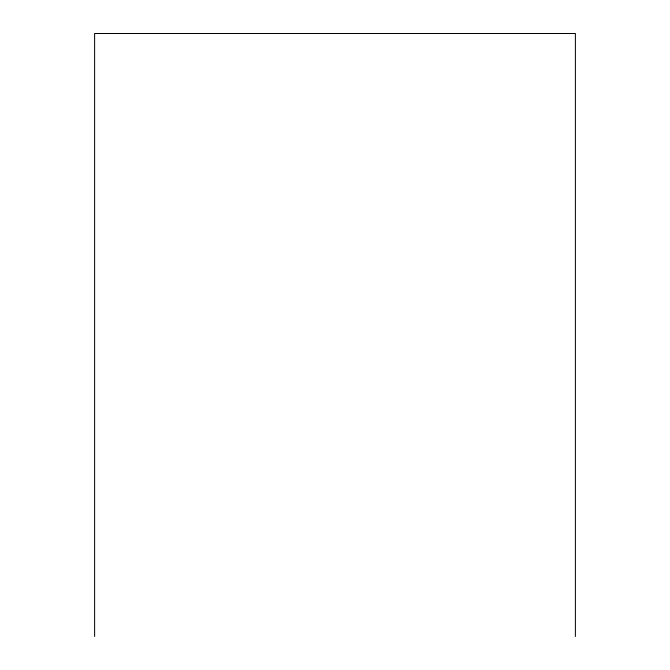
<?xml version="1.0" encoding="UTF-8"?>
<svg xmlns="http://www.w3.org/2000/svg" width="670" height="670" viewBox="0 0 670 670"><rect width="100%" height="100%" fill="white"/><g stroke="black" fill="none" stroke-linecap="round" stroke-linejoin="round"><path stroke-width="1" d="M575.388 636.5L575.388 33.5L94.612 33.5L94.612 636.5"/></g></svg>
